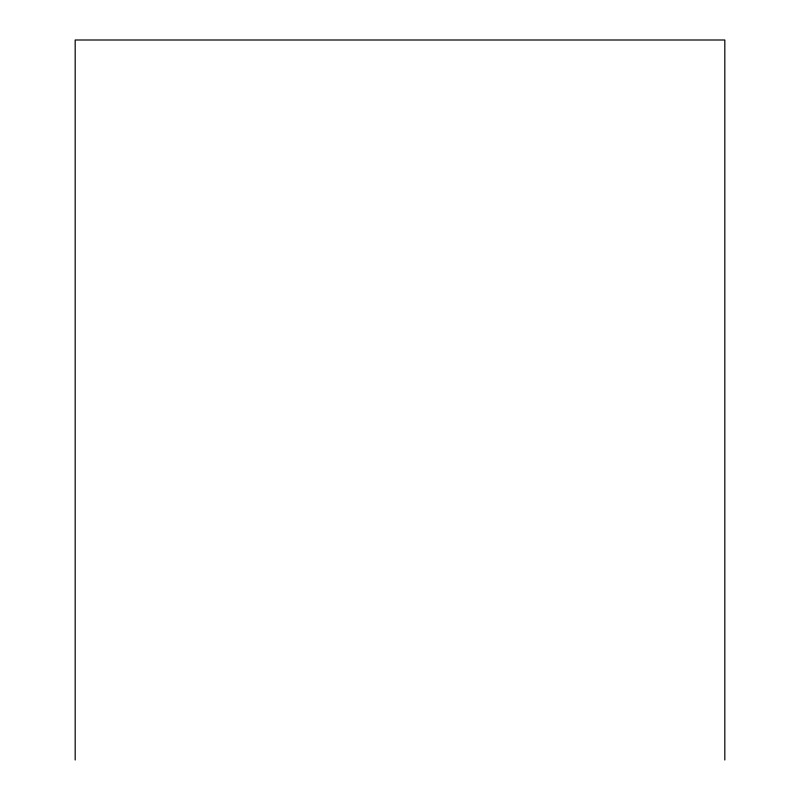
<?xml version="1.0" encoding="UTF-8"?>
<svg xmlns="http://www.w3.org/2000/svg" width="800" height="800" viewBox="0 0 800 800"><rect width="100%" height="100%" fill="white"/><g stroke="black" fill="none" stroke-linecap="round" stroke-linejoin="round"><path stroke-width="1.2" d="M724.82 760L724.82 40L75.18 40L75.18 760"/></g></svg>
